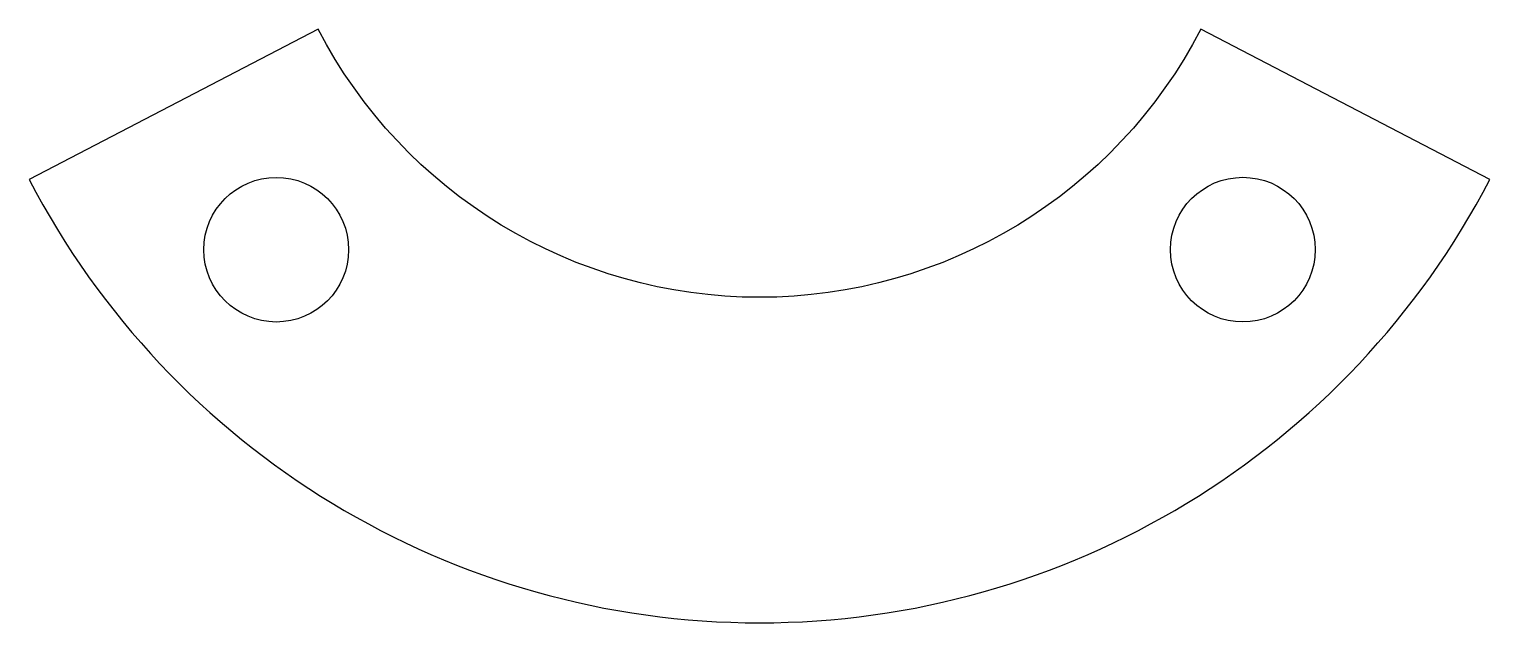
# Model space of a CAD drawing. Header units: millimetres. Extents: x -20.2 to 20.2, y -22.7 to -6.3.
import ezdxf

# ---------------------------------------------------------------- set-up
doc = ezdxf.new("R2010")
doc.units = ezdxf.units.MM
doc.layers.get('0').update_dxf_attribs({"linetype": 'CONTINUOUS'})

msp = doc.modelspace()

# ---------------------------------------------------------------- linework, layer by layer
msp.add_lwpolyline([(12.195, -6.322, -0.607954), (-12.195, -6.322), (-20.177, -10.479, 0.607468), (20.177, -10.479)], format="xyb", close=True)
for centre in [(-13.353, -12.419), (13.354, -12.418)]:
    msp.add_circle(centre, 2)

doc.saveas('drawing.dxf')
